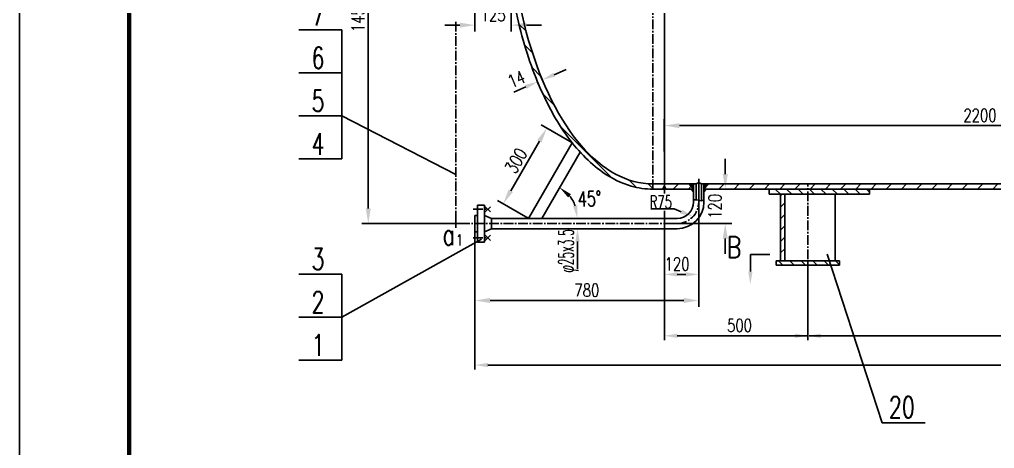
# Model space of a CAD drawing. Extents: x 0 to 1476, y -3 to 841.
# Drawn here: x 634.8 to 861.3, y 294.1 to 393.7 of the extents above; entities that cross this region are included whole.
import ezdxf

# ---------------------------------------------------------------- set-up
doc = ezdxf.new("R2010")
doc.units = 0
doc.header["$LTSCALE"] = 3
doc.header["$MEASUREMENT"] = 0
doc.linetypes.add('CENTER', pattern=[2, 1.25, -0.25, 0.25, -0.25])
doc.linetypes.add('CENTER2', pattern=[1.125, 0.75, -0.125, 0.125, -0.125])
doc.layers.get('0').update_dxf_attribs({"linetype": 'CONTINUOUS'})
doc.layers.get('DEFPOINTS').update_dxf_attribs({"linetype": 'CONTINUOUS'})
for name, color, linetype in [('1', 2, 'CONTINUOUS'), ('2', 1, 'CONTINUOUS'), ('3', 2, 'CENTER'), ('BORDER', 7, 'CONTINUOUS')]:
    doc.layers.add(name, color=color, linetype=linetype)
doc.styles.add('HZTXT', font='romans', dxfattribs={"width": 0.75, "bigfont": 'HZTXT'})
doc.dimstyles.new('A', dxfattribs={"dimtxt": 3.5, "dimasz": 3.5, "dimexe": 1.5, "dimexo": 0.0625, "dimgap": 0.09, "dimtad": 1, "dimdec": 4, "dimzin": 0, "dimtxsty": 'HZTXT', "dimcen": 0.09, "dimclrd": 3, "dimclre": 3, "dimclrt": 3, "dimazin": 3, "dimtol": 1, "dimtp": 2, "dimtm": 2, "dimtfac": 0.571429, "dimtdec": 4, "dimtix": 1, "dimtofl": 0, "dimtmove": 0, "dimatfit": 3, "dimtolj": 1, "dimtzin": 0})
pattern_1 = [(45, (-3348.6497, 747.9967), (-1.767767, 1.767767), [])]
pattern_2 = [(45, (-3565.553011, 742.281037), (-0.008838834765, 0.008838834765), [])]
pattern_3 = [(135, (-3348.6497, 747.9967), (-1.3258252, -1.3258252), [])]

# ---------------------------------------------------------------- blocks, each defined once
blk = doc.blocks.new('*D73')
at = {"linetype": 'BYBLOCK'}
for p, q in [((1087.89, 599.96), (1087.89, 575.66)), ((1035.89, 594.9), (1035.89, 575.66)), ((1084.39, 577.16), (1039.39, 577.16))]:
    blk.add_line(p, q, dxfattribs=at)
for points in [[(1039.39, 577.75), (1039.39, 576.58), (1035.89, 577.16)], [(1084.39, 577.75), (1084.39, 576.58), (1087.89, 577.16)]]:
    blk.add_solid(points, dxfattribs=at)
at = {"layer": 'DEFPOINTS', "color": 0, "linetype": 'BYBLOCK'}
for p in [(1087.89, 600.03), (1035.89, 594.96), (1035.89, 577.16)]:
    blk.add_point(p, dxfattribs=at)
at = {"linetype": 'BYBLOCK', "insert": (1061.89, 579.56), "char_height": 3, "attachment_point": 5, "style": 'HZTXT'}
blk.add_mtext('\\A1;780', dxfattribs=at)
blk = doc.blocks.new('*D61')
at = {"linetype": 'BYBLOCK'}
for p, q in [((1079.89, 611.77), (1079.89, 619.27)), ((1226.56, 611.77), (1226.56, 619.27)), ((1223.06, 617.77), (1083.39, 617.77))]:
    blk.add_line(p, q, dxfattribs=at)
for points in [[(1083.39, 618.35), (1083.39, 617.19), (1079.89, 617.77)], [(1223.06, 618.35), (1223.06, 617.19), (1226.56, 617.77)]]:
    blk.add_solid(points, dxfattribs=at)
at = {"layer": 'DEFPOINTS', "color": 0, "linetype": 'BYBLOCK'}
for p in [(1079.89, 617.77), (1079.89, 611.71), (1226.56, 611.71)]:
    blk.add_point(p, dxfattribs=at)
at = {"linetype": 'BYBLOCK', "insert": (1153.23, 620.17), "char_height": 3, "attachment_point": 5, "style": 'HZTXT'}
blk.add_mtext('\\A1;2200', dxfattribs=at)
blk = doc.blocks.new('*D75')
at = {"linetype": 'BYBLOCK'}
for p, q in [((1031.37, 691.69), (1009.6, 691.69)), ((1011.1, 598.53), (1011.1, 688.19)), ((1031.37, 595.03), (1009.6, 595.03))]:
    blk.add_line(p, q, dxfattribs=at)
for points in [[(1010.52, 688.19), (1011.68, 688.19), (1011.1, 691.69)], [(1010.52, 598.53), (1011.68, 598.53), (1011.1, 595.03)]]:
    blk.add_solid(points, dxfattribs=at)
at = {"layer": 'DEFPOINTS', "color": 0, "linetype": 'BYBLOCK'}
for p in [(1011.1, 691.69), (1031.43, 691.69), (1031.43, 595.03)]:
    blk.add_point(p, dxfattribs=at)
at = {"linetype": 'BYBLOCK', "insert": (1008.7, 643.36), "char_height": 3, "attachment_point": 5, "rotation": 90, "style": 'HZTXT'}
blk.add_mtext('\\A1;1450', dxfattribs=at)
blk = doc.blocks.new('*D72')
at = {"linetype": 'BYBLOCK'}
for p, q in [((1058.42, 613.83), (1051.3, 617.94)), ((1044.21, 602.65), (1050.85, 614.16)), ((1048.28, 596.26), (1041.16, 600.37))]:
    blk.add_line(p, q, dxfattribs=at)
for points in [[(1050.35, 614.45), (1051.36, 613.86), (1052.6, 617.19)], [(1043.7, 602.94), (1044.71, 602.36), (1042.46, 599.62)]]:
    blk.add_solid(points, dxfattribs=at)
at = {"layer": 'DEFPOINTS', "color": 0, "linetype": 'BYBLOCK'}
for p in [(1052.6, 617.19), (1058.47, 613.8), (1048.33, 596.23)]:
    blk.add_point(p, dxfattribs=at)
at = {"linetype": 'BYBLOCK', "insert": (1045.45, 609.6), "char_height": 3, "attachment_point": 5, "rotation": 60, "style": 'HZTXT'}
blk.add_mtext('\\A1;300', dxfattribs=at)
blk = doc.blocks.new('*D71')
at = {"linetype": 'BYBLOCK'}
for p, q in [((1035.89, 651.95), (1035.89, 639.61)), ((1044.34, 650.04), (1044.34, 639.61)), ((1032.39, 641.11), (1028.89, 641.11)), ((1047.84, 641.11), (1051.34, 641.11))]:
    blk.add_line(p, q, dxfattribs=at)
for points in [[(1032.39, 641.69), (1032.39, 640.53), (1035.89, 641.11)], [(1047.84, 641.69), (1047.84, 640.53), (1044.34, 641.11)]]:
    blk.add_solid(points, dxfattribs=at)
at = {"layer": 'DEFPOINTS', "color": 0, "linetype": 'BYBLOCK'}
for p in [(1035.89, 652.01), (1044.34, 650.11), (1035.89, 641.11)]:
    blk.add_point(p, dxfattribs=at)
at = {"linetype": 'BYBLOCK', "insert": (1040.12, 643.51), "char_height": 3, "attachment_point": 5, "style": 'HZTXT'}
blk.add_mtext('\\A1;125', dxfattribs=at)

msp = doc.modelspace()

# ---------------------------------------------------------------- hatches: boundary and pattern name
at = {"layer": '1', "linetype": 'BYBLOCK'}
h = msp.add_hatch(dxfattribs=at)
h.set_pattern_fill('ANSI31', color=2, scale=20, angle=90, style=0)
h.set_pattern_definition([(135, (-3348.6497, 747.9967), (-1.767767, -1.767767), [])])
edge = h.paths.add_edge_path()
edge.add_ellipse((781.95605, 422.17861), major_axis=(0, 66.67), ratio=0.499975001, start_angle=0, end_angle=69.8284129, ccw=False)
edge.add_line((781.95605, 488.84861), (781.95605, 490.04861))
edge.add_spline(control_points=[(781.95605, 490.04861), (780.24219, 490.04861), (778.52871, 489.80092), (775.15598, 488.82353), (773.49689, 488.0944), (769.48573, 485.71975), (767.19018, 483.80075), (765.0373, 481.43917)], knot_values=[0, 0, 0, 0, 0.143886998, 0.143886998, 0.287773996, 0.287773996, 0.50175085, 0.50175085, 0.50175085, 0.50175085], degree=3, periodic=0)
edge.add_spline(control_points=[(765.0373, 481.43917), (764.41432, 480.75579), (763.80328, 480.03534), (763.20515, 479.27921)], knot_values=[0.50175085, 0.50175085, 0.50175085, 0.50175085, 0.563670221, 0.563670221, 0.563670221, 0.563670221], degree=3, periodic=0)
edge.add_spline(control_points=[(763.20515, 479.27921), (763.16863, 479.23304), (763.13215, 479.18673), (760.40125, 475.70532), (757.97026, 471.54215), (754.38905, 463.43558), (753.07198, 459.7734), (751.94959, 455.89359)], knot_values=[0.563670221, 0.563670221, 0.563670221, 0.563670221, 0.567451318, 0.567451318, 0.84712864, 0.84712864, 1.046383605, 1.046383605, 1.046383605, 1.046383605], degree=3, periodic=0)
edge.add_spline(control_points=[(751.94959, 455.89359), (751.49657, 454.32764), (751.07527, 452.72623), (750.20437, 449.06422), (749.77296, 446.98695), (749.39444, 444.87273)], knot_values=[1.046383605, 1.046383605, 1.046383605, 1.046383605, 1.126805962, 1.126805962, 1.226827561, 1.226827561, 1.226827561, 1.226827561], degree=3, periodic=0)
edge.add_spline(control_points=[(749.39444, 444.87273), (749.3525, 444.63847), (749.31121, 444.40376), (749.27057, 444.16861)], knot_values=[1.226827561, 1.226827561, 1.226827561, 1.226827561, 1.237910168, 1.237910168, 1.237910168, 1.237910168], degree=3, periodic=0)
edge.add_line((749.27057, 444.16861), (750.66725, 445.16861))
h.paths.add_polyline_path([(784.62271, 490.04861), (781.95605, 490.04861), (781.95605, 488.84861), (784.62271, 488.84861)])
edge = h.paths.add_edge_path()
edge.add_ellipse((781.95605, 422.17861), major_axis=(0, 66.67), ratio=0.499975001, start_angle=110.1715871, end_angle=129.5859649, ccw=False)
edge.add_line((750.66725, 399.18861), (749.27057, 400.18861))
edge.add_line((749.27057, 400.18861), (749.27035, 400.18861))
edge.add_spline(control_points=[(749.27035, 400.18861), (749.31096, 399.95352), (749.35223, 399.71888), (749.39415, 399.48469)], knot_values=[1.90367988, 1.90367988, 1.90367988, 1.90367988, 1.914759001, 1.914759001, 1.914759001, 1.914759001], degree=3, periodic=0)
edge.add_spline(control_points=[(749.39415, 399.48469), (749.58742, 398.40499), (749.79452, 397.33495), (751.22405, 390.47773), (752.84188, 385.01259), (756.78301, 375.15881), (759.1055, 370.77073), (762.19576, 366.39169), (762.69584, 365.72201), (763.20524, 365.07815)], knot_values=[1.914759001, 1.914759001, 1.914759001, 1.914759001, 1.965837929, 1.965837929, 2.245515251, 2.245515251, 2.525192573, 2.525192573, 2.577922276, 2.577922276, 2.577922276, 2.577922276], degree=3, periodic=0)
edge.add_spline(control_points=[(763.20524, 365.07815), (763.80342, 364.32208), (764.41444, 363.60162), (765.03738, 362.91819)], knot_values=[2.577922276, 2.577922276, 2.577922276, 2.577922276, 2.639843006, 2.639843006, 2.639843006, 2.639843006], degree=3, periodic=0)
edge.add_spline(control_points=[(765.03738, 362.91819), (766.6976, 361.09677), (768.44248, 359.53837), (772.39505, 356.771), (774.63025, 355.67644), (778.57843, 354.54914), (780.26724, 354.30955), (781.95605, 354.30905)], knot_values=[2.639843006, 2.639843006, 2.639843006, 2.639843006, 2.804869896, 2.804869896, 2.999795081, 2.999795081, 3.141590053, 3.141590053, 3.141590053, 3.141590053], degree=3, periodic=0)
edge.add_line((781.95605, 354.30905), (781.95605, 355.50861))
edge.add_ellipse((781.95605, 422.17861), major_axis=(0, 66.67), ratio=0.499975001, start_angle=129.5859649, end_angle=180, ccw=False)
h = msp.add_hatch(dxfattribs=at)
h.set_pattern_fill('ANSI31', color=2, scale=20, style=0)
h.set_pattern_definition(pattern_1)
h.paths.add_polyline_path([(791.42271, 354.30861), (790.42271, 355.50861), (784.62271, 355.50861), (784.62271, 354.30861)])
h.paths.add_polyline_path([(794.82271, 355.50861), (793.82271, 354.30861), (817.95604, 354.30861), (817.95604, 355.50861)])
h = msp.add_hatch(dxfattribs=at)
h.set_pattern_fill('ANSI31', color=2, scale=15, angle=90, style=0)
h.set_pattern_definition(pattern_3)
h.paths.add_polyline_path([(808.95938, 354.30861), (808.95938, 353.10861), (817.95604, 353.10861), (817.95604, 354.30861)])
h.paths.add_polyline_path([(817.95604, 354.30861), (817.95604, 353.10861), (832.29271, 353.10861), (832.29271, 354.30861)])
h = msp.add_hatch(dxfattribs=at)
h.set_pattern_fill('ANSI31', color=2, scale=20, style=0)
h.set_pattern_definition(pattern_1)
h.paths.add_polyline_path([(928.32604, 354.30861), (927.32604, 355.50861), (817.95604, 355.50861), (817.95604, 354.30861)])
h.paths.add_polyline_path([(935.25938, 355.50861), (934.25938, 354.30861), (1008.32604, 354.30861), (1007.32604, 355.50861)])
h = msp.add_hatch(dxfattribs=at)
h.set_pattern_fill('ANSI31', color=2, scale=15, style=0)
h.set_pattern_definition([(45, (-3348.6497, 747.9967), (-1.3258252, 1.3258252), [])])
h.paths.add_polyline_path([(811.62604, 337.63861), (812.62604, 337.63861), (812.62604, 353.10861), (811.62604, 353.10861)])
h = msp.add_hatch(dxfattribs=at)
h.set_pattern_fill('ANSI31', color=2, scale=15, angle=90, style=0)
h.set_pattern_definition(pattern_3)
h.paths.add_polyline_path([(817.95604, 336.63861), (817.95604, 337.63861), (810.62271, 337.63861), (810.62271, 336.63861)])
h.paths.add_polyline_path([(817.95604, 337.63861), (817.95604, 336.63861), (824.6801, 336.63861), (823.72298, 337.63861)])
h.paths.add_polyline_path([(824.6801, 336.63861), (825.28938, 336.63861), (825.28938, 337.63861), (823.72298, 337.63861)])
at = {"layer": '2', "linetype": 'BYBLOCK'}
h = msp.add_hatch(dxfattribs=at)
h.set_pattern_fill('ANSI31', color=1, scale=0.1, style=0)
h.set_pattern_definition(pattern_2)
h.paths.add_polyline_path([(791.42271, 355.50861), (790.42271, 355.50861), (791.42271, 354.30861)])
h.paths.add_polyline_path([(791.42271, 354.30861), (790.81077, 354.30861), (791.42271, 353.57428)])
h = msp.add_hatch(dxfattribs=at)
h.set_pattern_fill('ANSI31', color=1, scale=0.1, style=0)
h.set_pattern_definition(pattern_2)
h.paths.add_polyline_path([(791.42271, 355.50861), (790.42271, 355.50861), (791.42271, 354.30861)])
h.paths.add_polyline_path([(791.42271, 354.30861), (790.81077, 354.30861), (791.42271, 353.57428)])
h = msp.add_hatch(dxfattribs=at)
h.set_pattern_fill('ANSI31', color=1, scale=0.1, style=0)
h.set_pattern_definition([(135, (5150.798431, 742.281037), (0.008838834765, 0.008838834765), [])])
h.paths.add_polyline_path([(793.82271, 355.50861), (794.82271, 355.50861), (793.82271, 354.30861)])
h.paths.add_polyline_path([(793.82271, 354.30861), (794.43465, 354.30861), (793.82271, 353.57428)])

# ---------------------------------------------------------------- linework, layer by layer
at = {"color": 3, "linetype": 'BYBLOCK'}
for p, q in [((756.26707, 379.69414), (755.87342, 380.6134)), ((759.02485, 380.87509), (761.78263, 382.05605)), ((755.16389, 379.22173), (755.55755, 378.30247)), ((752.40612, 378.04077), (749.64834, 376.85981)), ((792.62271, 355.7), (792.62271, 333.50449)), ((784.62271, 355.50861), (784.62271, 353.28843)), ((784.62271, 354.30861), (784.62271, 353.63075)), ((784.62271, 354.30861), (784.62271, 354.06155)), ((784.62271, 349.29877), (784.62271, 319.24283)), ((784.62271, 349.02447), (784.62271, 333.50449)), ((788.54112, 349.06773), (786.94003, 349.71266)), ((764.44539, 347.50861), (763.44539, 347.50861)), ((764.44539, 345.10861), (763.44539, 345.10861)), ((764.44539, 342.10861), (764.44539, 335.69563)), ((804.61336, 335.15978), (804.61336, 339.15978)), ((817.95604, 337.63861), (817.95604, 319.24283)), ((817.95604, 336.63861), (817.95604, 319.24283)), ((789.62271, 334.50449), (787.62271, 334.50449)), ((787.62271, 320.24283), (817.95604, 320.24283)), ((818.29271, 320.24283), (1150.96271, 320.24283))]:
    msp.add_line(p, q, dxfattribs=at)
at = {"linetype": 'BYBLOCK'}
for p, q in [((798.7754, 357.80861), (798.7754, 361.30861)), ((785.85047, 346.30861), (800.2754, 346.30861)), ((798.7754, 342.80861), (798.7754, 339.30861)), ((740.62271, 325.9535), (740.62271, 312.44806)), ((743.62271, 313.44806), (1218.82239, 313.44806))]:
    msp.add_line(p, q, dxfattribs=at)
at = {"color": 3, "linetype": 'BYBLOCK'}
msp.add_arc((756.14066, 347.50861), 8.30474, 20.8117304, 39.1882696, dxfattribs=at)
for points in [[(758.82802, 381.33472), (759.22168, 380.41546), (756.26707, 379.69414)], [(752.20929, 378.5004), (752.60294, 377.58114), (755.16389, 379.22173)], [(762.25334, 352.37539), (762.90154, 353.13686), (760.29303, 354.70072)], [(764.39531, 350.54958), (763.41176, 350.36896), (764.44539, 347.50861)], [(788.35431, 348.60394), (788.72794, 349.53152), (791.32385, 347.94683)], [(763.94539, 342.10861), (764.94539, 342.10861), (764.44539, 345.10861)], [(787.62271, 335.00449), (787.62271, 334.00449), (784.62271, 334.50449)], [(789.62271, 335.00449), (789.62271, 334.00449), (792.62271, 334.50449)], [(804.11336, 335.15978), (805.11336, 335.15978), (804.61336, 332.15978)], [(787.62271, 320.74283), (787.62271, 319.74283), (784.62271, 320.24283)], [(814.95604, 320.74283), (814.95604, 319.74283), (817.95604, 320.24283)], [(820.95604, 320.74283), (820.95604, 319.74283), (817.95604, 320.24283)]]:
    msp.add_solid(points, dxfattribs=at)
at = {"linetype": 'BYBLOCK'}
for points in [[(798.19207, 357.80861), (799.35874, 357.80861), (798.7754, 354.30861)], [(798.19207, 342.80861), (799.35874, 342.80861), (798.7754, 346.30861)], [(743.62271, 312.94806), (743.62271, 313.94806), (740.62271, 313.44806)]]:
    msp.add_solid(points, dxfattribs=at)
at = {"layer": '1', "color": 2, "linetype": 'BYBLOCK'}
for p, q in [((709.6593, 361.31271), (709.6593, 391.31271)), ((709.6593, 371.31271), (736.16341, 357.72005)), ((791.42271, 351.78143), (792.14406, 351.78143)), ((791.42271, 351.78143), (792.14406, 351.78143)), ((792.14406, 351.78143), (793.17669, 351.57506)), ((792.14406, 351.78143), (793.17669, 351.57506)), ((793.17669, 351.57506), (793.82271, 351.74493)), ((786.94003, 349.71266), (781.45738, 349.71266)), ((740.62271, 344.40528), (740.62271, 317.47892)), ((709.6593, 324.57633), (742.15492, 342.64839)), ((709.6593, 314.57633), (709.6593, 334.57633))]:
    msp.add_line(p, q, dxfattribs=at)
at = {"layer": '1'}
msp.add_line((835.2651, 300.01218), (822.48035, 339.23153), dxfattribs=at)
at = {"layer": '1', "color": 2, "linetype": 'BYBLOCK'}
msp.add_solid([(784.02271, 354.30861), (784.62271, 355.50861), (785.22271, 354.30861)], dxfattribs=at)
at = {"layer": '2', "color": 1, "linetype": 'BYBLOCK'}
for p, q in [((784.62271, 354.30861), (784.62271, 490.04861)), ((699.6593, 391.31271), (709.6593, 391.31271)), ((699.6593, 381.31271), (709.6593, 381.31271)), ((699.6593, 371.31271), (709.6593, 371.31271)), ((753.06146, 347.50861), (763.20524, 365.07815)), ((756.14066, 347.50861), (765.03738, 362.91819)), ((699.6593, 361.31271), (709.6593, 361.31271)), ((791.42271, 354.30861), (790.42271, 355.50861)), ((791.42271, 354.30861), (790.42271, 355.50861)), ((791.42271, 353.57428), (790.81077, 354.30861)), ((791.42271, 353.57428), (790.81077, 354.30861)), ((793.82271, 354.30861), (794.82271, 355.50861)), ((793.82271, 353.57428), (794.43465, 354.30861)), ((808.95938, 353.10861), (808.95938, 354.30861)), ((832.29271, 353.10861), (832.29271, 354.30861)), ((811.62604, 337.63861), (811.62604, 353.10861)), ((812.62604, 337.63861), (812.62604, 353.10861)), ((824.29604, 337.63861), (824.29604, 353.10861)), ((741.22271, 350.60858), (742.82271, 350.60858)), ((741.22271, 350.60858), (741.22271, 342.00863)), ((742.82271, 342.00863), (742.82271, 350.60858)), ((744.21697, 350.22384), (743.01697, 349.02384)), ((744.21697, 349.02384), (743.01697, 350.22384)), ((736.16341, 345.30861), (736.16341, 347.30861)), ((740.62271, 348.21194), (740.62271, 344.40528)), ((740.62271, 348.21194), (741.22271, 348.21194)), ((742.82271, 348.21194), (744.48971, 347.50861)), ((744.48971, 347.50861), (744.48971, 345.10861)), ((737.16341, 346.30861), (735.16341, 346.30861)), ((740.62271, 344.40528), (741.22271, 344.40528)), ((742.82271, 344.40528), (744.48971, 345.10861)), ((744.21697, 343.59337), (743.01697, 342.39337)), ((744.21697, 342.39337), (743.01697, 343.59337)), ((741.22271, 342.00863), (742.82271, 342.00863)), ((809.11336, 339.15978), (804.61336, 339.15978)), ((810.62271, 336.63861), (810.62271, 337.63861)), ((825.28938, 336.63861), (825.28938, 337.63861)), ((699.6593, 334.57633), (709.6593, 334.57633)), ((699.6593, 324.57633), (709.6593, 324.57633)), ((699.6593, 314.57633), (709.6593, 314.57633)), ((835.2651, 300.01218), (845.2651, 300.01218))]:
    msp.add_line(p, q, dxfattribs=at)
at = {"layer": '2', "color": 1}
for p, q in [((781.95605, 355.50861), (792.02271, 355.50861)), ((781.95605, 355.50861), (792.02271, 355.50861)), ((781.95605, 355.50861), (792.02271, 355.50861)), ((781.95605, 354.30861), (791.42271, 354.30861)), ((781.95605, 354.30861), (791.42271, 354.30861)), ((781.95605, 354.30861), (791.42271, 354.30861)), ((791.42271, 355.50861), (791.42271, 351.30861)), ((791.42271, 355.50861), (791.42271, 351.30861)), ((792.02271, 355.50861), (792.02271, 351.78143)), ((792.02271, 355.50861), (792.02271, 351.78143)), ((793.22271, 355.50861), (929.32604, 355.50861)), ((793.22271, 355.50861), (793.22271, 351.58717)), ((793.22271, 355.50861), (793.22271, 351.58717)), ((793.82271, 355.50861), (793.82271, 351.30861)), ((793.82271, 354.30861), (928.32604, 354.30861)), ((808.95938, 353.10861), (832.29271, 353.10861)), ((744.48971, 347.50861), (787.62271, 347.50861)), ((751.82271, 347.50861), (744.48971, 347.50861)), ((744.48971, 345.10861), (787.62271, 345.10861)), ((751.82271, 345.10861), (744.48971, 345.10861)), ((810.62271, 337.63861), (825.29604, 337.63861)), ((810.62271, 336.63861), (825.28938, 336.63861))]:
    msp.add_line(p, q, dxfattribs=at)
at = {"layer": '2', "color": 1, "linetype": 'BYBLOCK'}
for centre, radius, start, end in [((792.62271, 354.66383), 1.03617, 54.6157902, 125.3842098), ((792.62271, 354.66383), 1.03617, 54.6157902, 125.3842098), ((787.62271, 351.30861), 3.8, 270, 0), ((787.62271, 351.30861), 6.2, 270, 0), ((787.62271, 351.30861), 3.8, 270, 0)]:
    msp.add_arc(centre, radius, start, end, dxfattribs=at)
at = {"layer": '2', "color": 1}
msp.add_ellipse((781.95605, 422.17861), major_axis=(0, 66.67), ratio=0.499975001, start_param=0, end_param=3.141592654, dxfattribs=at)
msp.add_open_spline([(749.27035, 400.18861), (749.49822, 398.8697), (749.74664, 397.56465), (751.22405, 390.47773), (752.84188, 385.01259), (756.78301, 375.15881), (759.1055, 370.77073), (764.3056, 363.40194), (767.18353, 360.41981), (772.39505, 356.771), (774.63025, 355.67644), (778.57843, 354.54914), (780.26724, 354.30955), (781.95605, 354.30905)], degree=3, knots=[1.90367988, 1.90367988, 1.90367988, 1.90367988, 1.965837929, 1.965837929, 2.245515251, 2.245515251, 2.525192573, 2.525192573, 2.804869896, 2.804869896, 2.999795081, 2.999795081, 3.141590053, 3.141590053, 3.141590053, 3.141590053], dxfattribs=at)
at = {"layer": '3', "color": 2, "linetype": 'CENTER2'}
for p, q in [((781.95605, 354.30861), (781.95605, 490.04861)), ((736.16341, 393.17158), (736.16341, 347.30861)), ((792.62271, 356.7), (792.62271, 351.30861)), ((792.62271, 356.7), (792.62271, 351.30861)), ((817.95604, 334.63861), (817.95604, 355.50861)), ((740.22271, 349.62384), (743.61697, 349.62384)), ((737.16341, 346.30861), (787.62271, 346.30861)), ((740.22271, 342.99337), (743.61697, 342.99337))]:
    msp.add_line(p, q, dxfattribs=at)
msp.add_arc((787.62271, 351.30861), 5, 270, 0, dxfattribs=at)
msp.add_arc((787.62271, 351.30861), 5, 270, 0, dxfattribs=at)
at = {"layer": 'BORDER'}
msp.add_line((634.7913, 591.47707), (634.7913, -2.52293), dxfattribs=at)
at = {"layer": 'BORDER', "const_width": 1}
msp.add_lwpolyline([(660.2913, 7.97707), (1465.2913, 7.97707), (1465.2913, 580.97707), (660.2913, 580.97707)], close=True, dxfattribs=at)
at = {"layer": 'DEFPOINTS', "color": 0, "linetype": 'BYBLOCK'}
for p in [(755.16389, 379.22173), (756.26707, 379.69414), (756.26707, 379.69414), (765.03738, 362.91819), (792.62271, 355.7), (784.62271, 355.50861), (784.62271, 355.50861), (784.62271, 355.50861), (784.62271, 354.30861), (784.62271, 354.30861), (784.62271, 354.30861), (784.78391, 354.30861), (798.7754, 354.30861), (763.94456, 350.349), (744.48971, 347.50861), (756.14066, 347.50861), (764.44539, 347.50861), (787.62271, 347.50861), (791.32385, 347.94683), (791.32385, 347.94683), (764.44539, 345.10861), (764.44539, 345.10861), (785.78797, 346.30861), (817.95604, 337.63861), (817.95604, 336.63861), (784.62271, 334.50449), (817.95604, 320.24283)]:
    msp.add_point(p, dxfattribs=at)

# ---------------------------------------------------------------- texts
at = {"linetype": 'BYBLOCK', "insert": (796.3754, 350.30861), "char_height": 3, "attachment_point": 5, "rotation": 90, "style": 'HZTXT'}
msp.add_mtext('\\A1;120', dxfattribs=at)
at = {"layer": '1', "color": 3, "linetype": 'BYBLOCK', "style": 'HZTXT', "width": 0.7}
for s, height, p in [('7', 5, (702.65768, 392.30406)), ('6', 5, (702.65768, 382.30406)), ('5', 5, (702.65768, 372.30406)), ('4', 5, (702.65768, 362.30406)), ('a', 5, (733.06003, 341.25496)), ('1', 2.5, (736.27761, 341.25093)), ('3', 5, (702.65768, 335.56768)), ('2', 5, (702.65768, 325.56768)), ('1', 5, (702.65768, 315.56768)), ('20', 5, (836.81094, 301.1648))]:
    msp.add_text(s, height=height, dxfattribs=at).set_placement(p)
at = {"layer": '1', "color": 3, "style": 'HZTXT', "width": 0.75}
msp.add_text('14', height=3, rotation=23.1819373, dxfattribs=at).set_placement((749.06044, 377.71954))
at = {"layer": '1', "color": 3, "linetype": 'BYBLOCK', "style": 'HZTXT'}
for s, height, rotation, width, p in [('45%%d', 3.5, 2.2225407, 0.7, (764.59591, 350.21687)), ('R75', 3, 0.1137339, 0.65, (781.25742, 349.83674)), ('φ25x3.5', 3.5, 90, 0.52, (763.54539, 334.91705)), ('B', 5, 0.146251, 0.75, (799.10117, 338.31809))]:
    msp.add_text(s, height=height, rotation=rotation, dxfattribs=dict(at, width=width)).set_placement(p)
at = {"layer": '1', "color": 3, "style": 'HZTXT', "width": 0.75}
for s, p in [('120', (784.68521, 335.40449)), ('500', (799.19922, 321.14283))]:
    msp.add_text(s, height=3, dxfattribs=at).set_placement(p)

# ---------------------------------------------------------------- dimensions: what is measured, and where the dimension line sits
at = {"layer": '1'}
dim = msp.add_linear_dim(base=(715.83195, 442.96861), p1=(736.16341, 346.30861), p2=(736.16341, 442.96861), angle=90, text='1450', dimstyle='A', override={"dimtxt": 3, "dimgap": 0.9, "dimclrd": 256, "dimclre": 256, "dimclrt": 256}, dxfattribs=at)
dim.commit()
dim.dimension.update_dxf_attribs({"geometry": '*D75', "text_midpoint": (713.43195, 394.63861), "insert": (-295.26959, -248.71771)})
for base, p1, p2, text, picture, middle in [((740.62271, 392.39395), (749.06928, 401.38861), (740.62271, 403.29194), '125', '*D71', (744.846, 394.79395)), ((784.62271, 369.05081), (931.29271, 362.9902), (784.62271, 362.9902), '2200', '*D61', (857.95771, 371.45081)), ((740.62271, 328.44631), (792.62271, 351.30861), (740.62271, 346.24611), '780', '*D73', (766.62271, 330.84631))]:
    dim = msp.add_linear_dim(base=base, p1=p1, p2=p2, text=text, dimstyle='A', override={"dimtxt": 3, "dimgap": 0.9, "dimclrd": 256, "dimclre": 256, "dimclrt": 256}, dxfattribs=at)
    dim.commit()
    dim.dimension.update_dxf_attribs({"geometry": picture, "text_midpoint": middle, "insert": (-295.26959, -248.71771)})
dim = msp.add_aligned_dim(p1=(753.06146, 347.50861), p2=(763.20524, 365.07815), distance=6.78224, text='300', dimstyle='A', override={"dimtxt": 3, "dimgap": 0.9, "dimclrd": 256, "dimclre": 256, "dimclrt": 256}, dxfattribs=at)
dim.commit()
dim.dimension.update_dxf_attribs({"geometry": '*D72', "text_midpoint": (750.1813, 360.8845), "insert": (-295.26959, -248.71771)})

doc.saveas('drawing.dxf')
